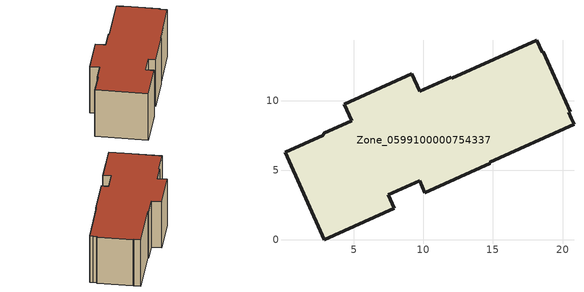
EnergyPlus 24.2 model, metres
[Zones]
Zone_0599100000754337
 floor ground (C_G): 2.82,7.65 4.86,8.56 4.32,9.74 9.16,11.93 9.73,10.68 12,11.68 12.05,11.6 18.14,14.34 18.55,13.48 18.63,13.51 20.54,9.21 20.44,9.16 20.64,8.73 20.83,8.29 14.77,5.56 14.8,5.49 10.11,3.38 9.72,4.25 7.46,3.23 7.89,2.28 2.87,0 0.04,6.3 2.8,7.5 z0
 wall outside (C_F): 18.55,13.48 18.14,14.34 12.05,11.6 12,11.68 9.73,10.68 9.16,11.93 4.32,9.74 4.86,8.56 2.82,7.65 2.8,7.5 0.04,6.3 2.87,0 7.89,2.28 7.46,3.23 9.72,4.25 10.11,3.38 14.8,5.49 14.77,5.56 20.83,8.29 20.64,8.73 20.44,9.16 20.54,9.21 18.63,13.51 18.55,13.48 z0:7.05
 roof outside (C_R): 2.8,7.5 0.04,6.3 2.87,0 7.89,2.28 7.46,3.23 9.72,4.25 10.11,3.38 14.8,5.49 14.77,5.56 20.83,8.29 20.64,8.73 20.44,9.16 20.54,9.21 18.63,13.51 18.55,13.48 18.14,14.34 12.05,11.6 12,11.68 9.73,10.68 9.16,11.93 4.32,9.74 4.86,8.56 2.82,7.65 z7.05
[BUILDING]
Pand.0599100000754337: North Axis=0; Terrain=City; Loads Convergence Tolerance Value=0.04; Temperature Convergence Tolerance Value=0.4; Solar Distribution=FullExterior; Maximum Number of Warmup Days=25; Minimum Number of Warmup Days=1
[Site:Location]
Rotterdam.The.Hague.AP_ZH_NLD Design_Conditions: Latitude=51.96; Longitude=4.45; Time Zone=1; Elevation=-4.5
[SITE:GROUNDTEMPERATURE:BUILDINGSURFACE]
18, 18, 18, 18, 18, 18, 18, 18, 18, 18, 18, 18
[MATERIAL] Thermal Absorptance=0.9; Solar Absorptance=0.7; Visible Absorptance=0.7
Name | Roughness | Thickness | Conductivity | Density | Specific Heat
G.D.2006-2014 | MediumSmooth | 0.15 | 0.06 | 540 | 1210
F.D.2006-2014 | Rough | 0.3 | 0.12 | 1920 | 840
R.D.2006-2014 | MediumRough | 0.2 | 0.08 | 1500 | 1000
[CONSTRUCTION]
C_G: G.D.2006-2014
C_F: F.D.2006-2014
C_R: R.D.2006-2014
[ZONE]
Zone_0599100000754337: Type=1; Multiplier=1; Ceiling Height=Autocalculate; Volume=Autocalculate; Floor Area=autocalculate; Part of Total Floor Area=Yes
[ZONEINFILTRATION:DESIGNFLOWRATE]
Infil_Zone_0599100000754337: Zone or ZoneList or Space or SpaceList=Zone_0599100000754337; Schedule=AlwaysOn; Design Flow Rate Calculation Method=Flow/Area; Flow Rate per Floor Area=0.0021; Constant Term Coefficient=1; Temperature Term Coefficient=0; Velocity Term Coefficient=0; Velocity Squared Term Coefficient=0
[HVACTEMPLATE:ZONE:IDEALLOADSAIRSYSTEM]
Zone_0599100000754337: Maximum Heating Supply Air Temperature=50; Minimum Cooling Supply Air Temperature=13; Maximum Heating Supply Air Humidity Ratio=0.0156; Minimum Cooling Supply Air Humidity Ratio=0.0077; Heating Limit=NoLimit; Cooling Limit=NoLimit; Dehumidification Control Type=ConstantSensibleHeatRatio; Cooling Sensible Heat Ratio=0.7; Dehumidification Setpoint=60; Humidification Control Type=None; Humidification Setpoint=30; Outdoor Air Method=None; Outdoor Air Flow Rate per Person=0.00944; Outdoor Air Flow Rate per Zone Floor Area=0; Outdoor Air Flow Rate per Zone=0; Demand Controlled Ventilation Type=None; Outdoor Air Economizer Type=NoEconomizer; Heat Recovery Type=None; Sensible Heat Recovery Effectiveness=0.7; Latent Heat Recovery Effectiveness=0.65
[ZONECONTROL:THERMOSTAT]
ThermostatControl_Zone_0599100000754337: Zone or ZoneList=Zone_0599100000754337; Control Type Schedule=DualSetpointControlType; Control 1=Thermostat_Zone_0599100000754337; Temperature Difference Between Cutout And Setpoint=0
[THERMOSTATSETPOINT:DUALSETPOINT]
Thermostat_Zone_0599100000754337: Heating Setpoint Temperature Schedule=HeatingSetpoint_Zone_0599100000754337; Cooling Setpoint Temperature Schedule=CoolingSetpoint_Zone_0599100000754337
[SCHEDULE:COMPACT]
HeatingSetpoint_Zone_0599100000754337: Through: 12/31, For: AllDays, Until: 24:00, 21
CoolingSetpoint_Zone_0599100000754337: Through: 12/31, For: AllDays, Until: 24:00, 24
DualSetpointControlType: Through: 12/31, For: AllDays, Until: 24:00, 4
AlwaysOn: Through: 12/31, For: AllDays, Until: 24:00, 1
